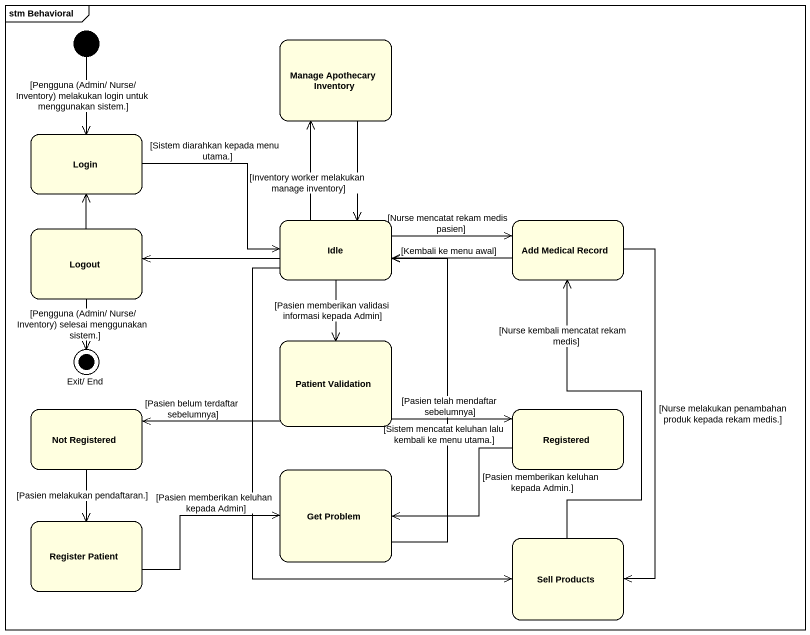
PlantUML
@startuml
mainframe stm Behavioral
hide empty description
state "Manage Apothecary Inventory" as Manage_Apothecary_Inventory #FFFFE0
state Login #FFFFE0
state Logout #FFFFE0
state Idle #FFFFE0
state "Add Medical Record" as Add_Medical_Record #FFFFE0
state "Exit/ End" as Exit_End <<end>>
state "Patient Validation" as Patient_Validation #FFFFE0
state "Not Registered" as Not_Registered #FFFFE0
state Registered #FFFFE0
state "Get Problem" as Get_Problem #FFFFE0
state "Register Patient" as Register_Patient #FFFFE0
state "Sell Products" as Sell_Products #FFFFE0
[*] --> Login : [Pengguna (Admin/ Nurse/ Inventory) melakukan login untuk menggunakan sistem.]
Manage_Apothecary_Inventory --> Idle
Login -right-> Idle : [Sistem diarahkan kepada menu utama.]
Logout -up-> Login
Logout --> Exit_End : [Pengguna (Admin/ Nurse/ Inventory) selesai menggunakan sistem.]
Idle -up-> Manage_Apothecary_Inventory : [Inventory worker melakukan manage inventory]
Idle -left-> Logout
Idle -right-> Add_Medical_Record : [Nurse mencatat rekam medis pasien]
Idle --> Patient_Validation : [Pasien memberikan validasi informasi kepada Admin]
Idle --> Sell_Products
Add_Medical_Record -left-> Idle : [Kembali ke menu awal]
Add_Medical_Record --> Sell_Products : [Nurse melakukan penambahan produk kepada rekam medis.]
Patient_Validation -left-> Not_Registered : [Pasien belum terdaftar sebelumnya]
Patient_Validation -right-> Registered : [Pasien telah mendaftar sebelumnya]
Not_Registered --> Register_Patient : [Pasien melakukan pendaftaran.]
Registered -left-> Get_Problem : [Pasien memberikan keluhan kepada Admin.]
Get_Problem -up-> Idle : [Sistem mencatat keluhan lalu kembali ke menu utama.]
Register_Patient -right-> Get_Problem : [Pasien memberikan keluhan kepada Admin]
Sell_Products -up-> Add_Medical_Record : [Nurse kembali mencatat rekam medis]
@enduml
